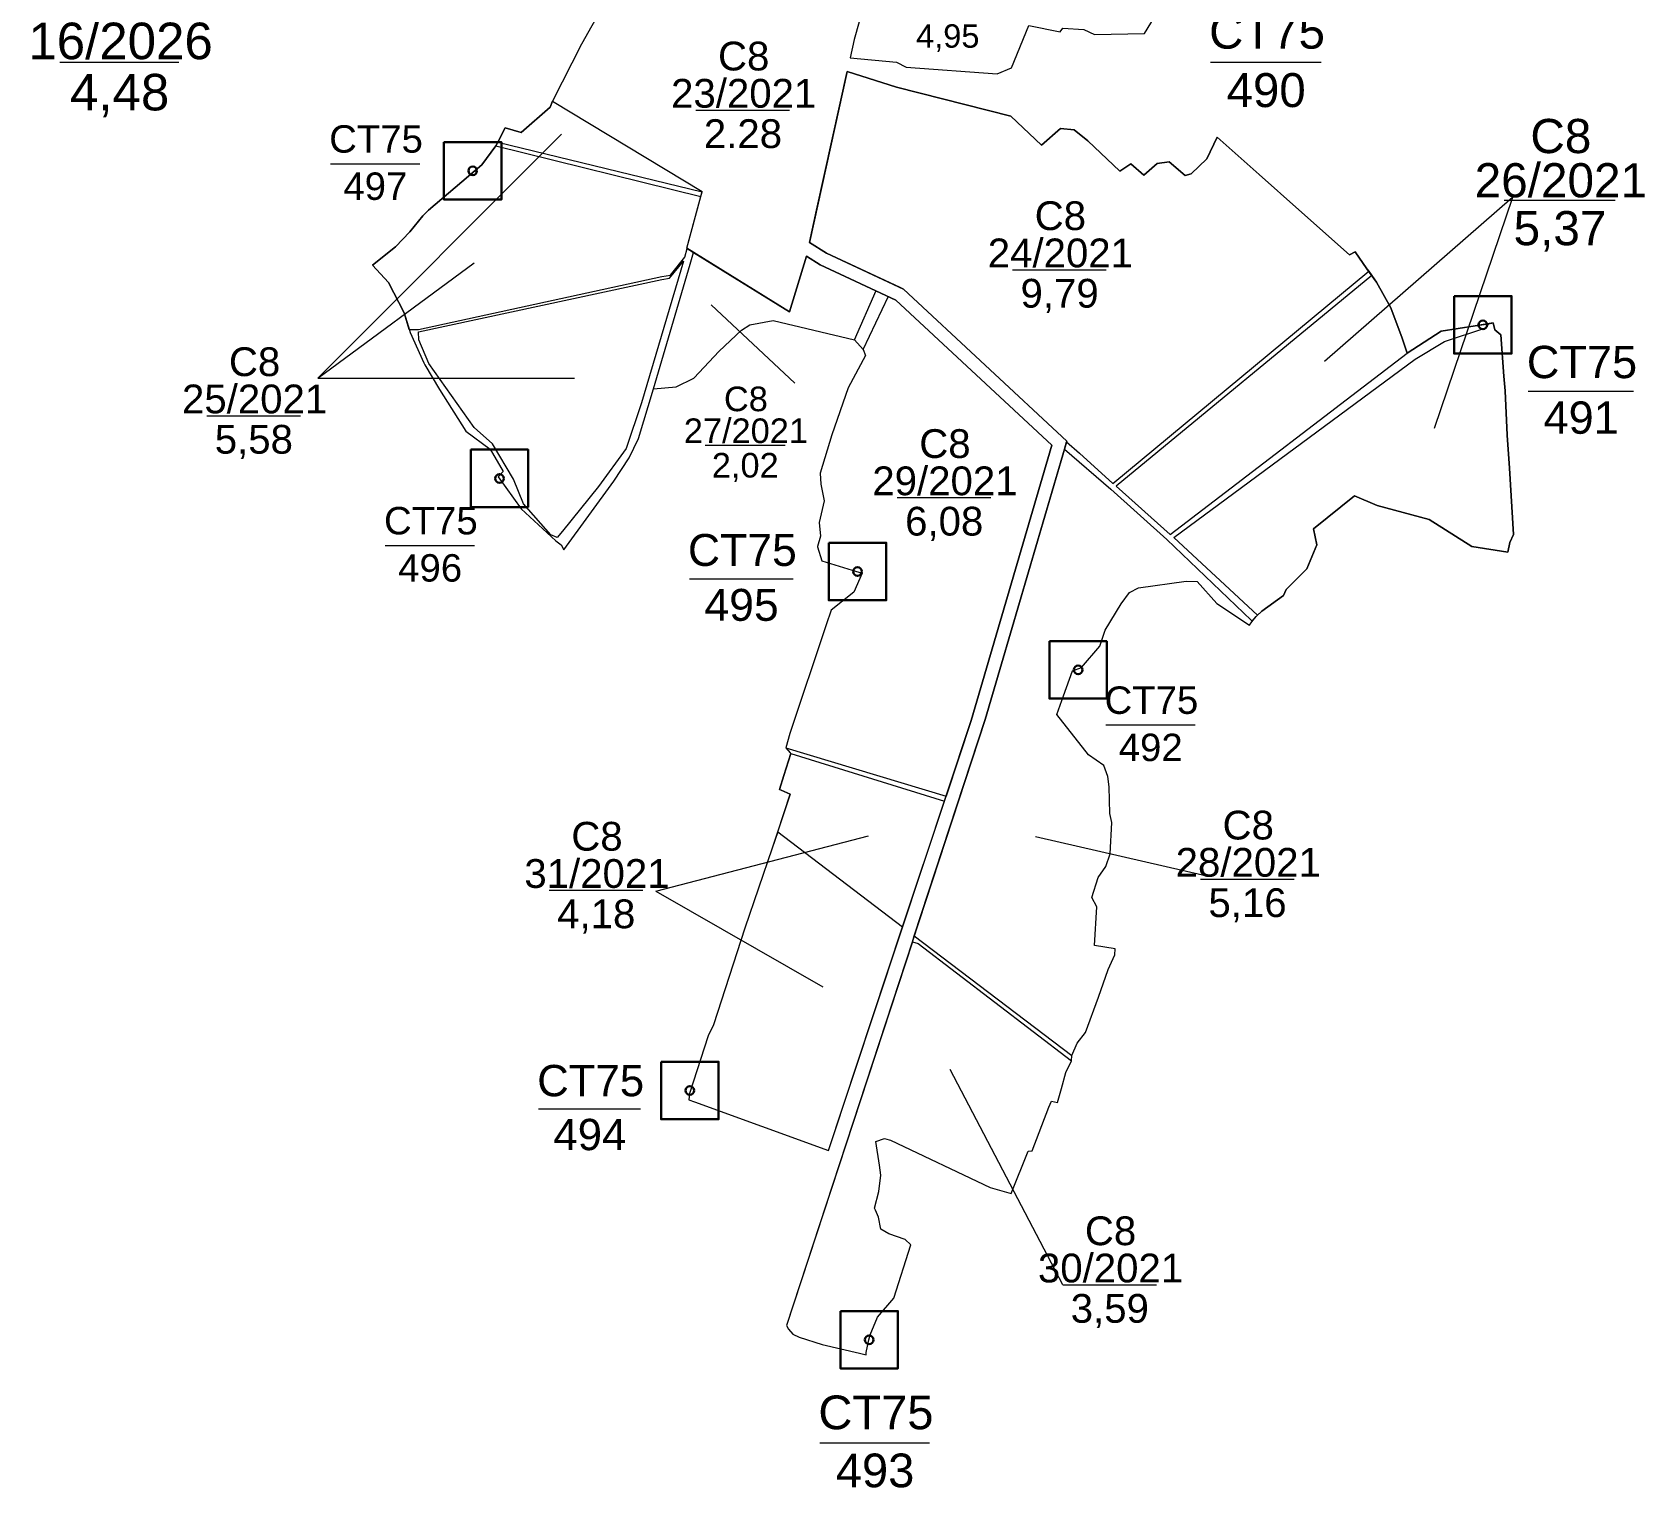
# Model space of a CAD drawing. Header units: metres. Extents: x 419786 to 426231, y 1524317 to 1528091.
# Drawn here: x 424711 to 426115, y 1524317 to 1525583 of the extents above; entities that cross this region are included whole.
import ezdxf
from ezdxf.enums import TextEntityAlignment as Align

# ---------------------------------------------------------------- set-up
doc = ezdxf.new("R2010")
doc.units = ezdxf.units.M
doc.header["$MEASUREMENT"] = 0
doc.linetypes.add('DGN Style 2', pattern=[9.82123, 5.892738, -3.928492])
doc.layers.add('RanhOne', color=1, linetype='Continuous', lineweight=0)
doc.styles.add('Style-Arial', font='arial.ttf')

# ---------------------------------------------------------------- blocks, each defined once
blk = doc.blocks.new('*U0')
at = {"color": 0, "linetype": 'Continuous', "lineweight": -2, "ltscale": 10, "flags": 128}
blk.add_lwpolyline([(-150, 150), (150, 150), (150, -150), (-150, -150), (-150, 150)], close=True, dxfattribs=at)
at = {"color": 0, "linetype": 'Continuous', "lineweight": -2, "ltscale": 10}
blk.add_circle((-0.02828, 0.016065), 22.5, dxfattribs=at)
blk = doc.blocks.new('*U42')
at = {"layer": 'RanhOne', "color": 3, "linetype": 'Continuous', "lineweight": 13}
blk.add_line((-66.520877, -1.660429), (63.750129, -1.660429), dxfattribs=at)
at = {"layer": 'RanhOne', "color": 3, "linetype": 'Continuous', "lineweight": 13, "style": 'Style-Arial'}
blk.add_text('4,48', height=40, dxfattribs=at).set_placement((-1.025137, -54.422685), align=Align.CENTER)
at = {"layer": 'RanhOne', "color": 3, "linetype": 'Continuous', "lineweight": 13, "insert": (-0.000029, 1.089388), "char_height": 40, "attachment_point": 8, "line_spacing_factor": 0.776524, "style": 'Style-Arial'}
blk.add_mtext('C8\\P16/2026', dxfattribs=at)
blk = doc.blocks.new('*U52')
at = {"layer": 'RanhOne', "color": 3, "linetype": 'Continuous', "lineweight": 13}
blk.add_line((-66.520877, -1.660429), (63.750129, -1.660429), dxfattribs=at)
at = {"layer": 'RanhOne', "color": 3, "linetype": 'Continuous', "lineweight": 13, "style": 'Style-Arial'}
blk.add_text('4,95', height=40, dxfattribs=at).set_placement((-1.025137, -54.422685), align=Align.CENTER)
at = {"layer": 'RanhOne', "color": 3, "linetype": 'Continuous', "lineweight": 13, "insert": (-0.000029, 1.089388), "char_height": 40, "attachment_point": 8, "line_spacing_factor": 0.776524, "style": 'Style-Arial'}
blk.add_mtext('C8\\P22/2021', dxfattribs=at)
blk = doc.blocks.new('*U53')
at = {"layer": 'RanhOne', "color": 3, "linetype": 'Continuous', "lineweight": 13}
blk.add_line((-66.520877, -1.660429), (63.750129, -1.660429), dxfattribs=at)
at = {"layer": 'RanhOne', "color": 3, "linetype": 'Continuous', "lineweight": 13, "style": 'Style-Arial'}
blk.add_text('9,79', height=40, dxfattribs=at).set_placement((-1.025137, -54.422685), align=Align.CENTER)
at = {"layer": 'RanhOne', "color": 3, "linetype": 'Continuous', "lineweight": 13, "insert": (-0.000029, 1.089388), "char_height": 40, "attachment_point": 8, "line_spacing_factor": 0.776524, "style": 'Style-Arial'}
blk.add_mtext('C8\\P24/2021', dxfattribs=at)
blk = doc.blocks.new('*U54')
at = {"layer": 'RanhOne', "color": 3, "linetype": 'Continuous', "lineweight": 13}
blk.add_line((-66.520877, -1.660429), (63.750129, -1.660429), dxfattribs=at)
at = {"layer": 'RanhOne', "color": 3, "linetype": 'Continuous', "lineweight": 13, "style": 'Style-Arial'}
blk.add_text('5,37', height=40, dxfattribs=at).set_placement((-1.025137, -54.422685), align=Align.CENTER)
at = {"layer": 'RanhOne', "color": 3, "linetype": 'Continuous', "lineweight": 13, "insert": (-0.000029, 1.089388), "char_height": 40, "attachment_point": 8, "line_spacing_factor": 0.776524, "style": 'Style-Arial'}
blk.add_mtext('C8\\P26/2021', dxfattribs=at)
blk = doc.blocks.new('*U55')
at = {"layer": 'RanhOne', "color": 3, "linetype": 'Continuous', "lineweight": 13}
blk.add_line((-66.520877, -1.660429), (63.750129, -1.660429), dxfattribs=at)
at = {"layer": 'RanhOne', "color": 3, "linetype": 'Continuous', "lineweight": 13, "style": 'Style-Arial'}
blk.add_text('5,58', height=40, dxfattribs=at).set_placement((-1.025137, -54.422685), align=Align.CENTER)
at = {"layer": 'RanhOne', "color": 3, "linetype": 'Continuous', "lineweight": 13, "insert": (-0.000029, 1.089388), "char_height": 40, "attachment_point": 8, "line_spacing_factor": 0.776524, "style": 'Style-Arial'}
blk.add_mtext('C8\\P25/2021', dxfattribs=at)
blk = doc.blocks.new('*U56')
at = {"layer": 'RanhOne', "color": 3, "linetype": 'Continuous', "lineweight": 13}
blk.add_line((-66.520877, -1.660429), (63.750129, -1.660429), dxfattribs=at)
at = {"layer": 'RanhOne', "color": 3, "linetype": 'Continuous', "lineweight": 13, "style": 'Style-Arial'}
blk.add_text('6,08', height=40, dxfattribs=at).set_placement((-1.025137, -54.422685), align=Align.CENTER)
at = {"layer": 'RanhOne', "color": 3, "linetype": 'Continuous', "lineweight": 13, "insert": (-0.000029, 1.089388), "char_height": 40, "attachment_point": 8, "line_spacing_factor": 0.776524, "style": 'Style-Arial'}
blk.add_mtext('C8\\P29/2021', dxfattribs=at)
blk = doc.blocks.new('*U57')
at = {"layer": 'RanhOne', "color": 3, "linetype": 'Continuous', "lineweight": 13}
blk.add_line((-66.520877, -1.660429), (63.750129, -1.660429), dxfattribs=at)
at = {"layer": 'RanhOne', "color": 3, "linetype": 'Continuous', "lineweight": 13, "style": 'Style-Arial'}
blk.add_text('5,16', height=40, dxfattribs=at).set_placement((-1.025137, -54.422685), align=Align.CENTER)
at = {"layer": 'RanhOne', "color": 3, "linetype": 'Continuous', "lineweight": 13, "insert": (-0.000029, 1.089388), "char_height": 40, "attachment_point": 8, "line_spacing_factor": 0.776524, "style": 'Style-Arial'}
blk.add_mtext('C8\\P28/2021', dxfattribs=at)
blk = doc.blocks.new('*U58')
at = {"layer": 'RanhOne', "color": 3, "linetype": 'Continuous', "lineweight": 13}
blk.add_line((-66.520877, -1.660429), (63.750129, -1.660429), dxfattribs=at)
at = {"layer": 'RanhOne', "color": 3, "linetype": 'Continuous', "lineweight": 13, "style": 'Style-Arial'}
blk.add_text('3,59', height=40, dxfattribs=at).set_placement((-1.025137, -54.422685), align=Align.CENTER)
at = {"layer": 'RanhOne', "color": 3, "linetype": 'Continuous', "lineweight": 13, "insert": (-0.000029, 1.089388), "char_height": 40, "attachment_point": 8, "line_spacing_factor": 0.776524, "style": 'Style-Arial'}
blk.add_mtext('C8\\P30/2021', dxfattribs=at)
blk = doc.blocks.new('*U59')
at = {"layer": 'RanhOne', "color": 3, "linetype": 'Continuous', "lineweight": 13}
blk.add_line((-66.520877, -1.660429), (63.750129, -1.660429), dxfattribs=at)
at = {"layer": 'RanhOne', "color": 3, "linetype": 'Continuous', "lineweight": 13, "style": 'Style-Arial'}
blk.add_text('4,18', height=40, dxfattribs=at).set_placement((-1.025137, -54.422685), align=Align.CENTER)
at = {"layer": 'RanhOne', "color": 3, "linetype": 'Continuous', "lineweight": 13, "insert": (-0.000029, 1.089388), "char_height": 40, "attachment_point": 8, "line_spacing_factor": 0.776524, "style": 'Style-Arial'}
blk.add_mtext('C8\\P31/2021', dxfattribs=at)
blk = doc.blocks.new('*U60')
at = {"layer": 'RanhOne', "color": 3, "linetype": 'Continuous', "lineweight": 13}
blk.add_line((-66.520877, -1.660429), (63.750129, -1.660429), dxfattribs=at)
at = {"layer": 'RanhOne', "color": 3, "linetype": 'Continuous', "lineweight": 13, "style": 'Style-Arial'}
blk.add_text('2,02', height=40, dxfattribs=at).set_placement((-1.025137, -54.422685), align=Align.CENTER)
at = {"layer": 'RanhOne', "color": 3, "linetype": 'Continuous', "lineweight": 13, "insert": (-0.000029, 1.089388), "char_height": 40, "attachment_point": 8, "line_spacing_factor": 0.776524, "style": 'Style-Arial'}
blk.add_mtext('C8\\P27/2021', dxfattribs=at)
blk = doc.blocks.new('*U61')
at = {"layer": 'RanhOne', "color": 3, "linetype": 'Continuous', "lineweight": 13}
blk.add_line((-66.520877, -1.660429), (63.750129, -1.660429), dxfattribs=at)
at = {"layer": 'RanhOne', "color": 3, "linetype": 'Continuous', "lineweight": 13, "style": 'Style-Arial'}
blk.add_text('2.28', height=40, dxfattribs=at).set_placement((-1.025137, -54.422685), align=Align.CENTER)
at = {"layer": 'RanhOne', "color": 3, "linetype": 'Continuous', "lineweight": 13, "insert": (-0.000029, 1.089388), "char_height": 40, "attachment_point": 8, "line_spacing_factor": 0.776524, "style": 'Style-Arial'}
blk.add_mtext('C8\\P23/2021', dxfattribs=at)
blk = doc.blocks.new('*U98')
at = {"layer": 'RanhOne', "color": 3, "linetype": 'Continuous', "lineweight": 13}
blk.add_line((-66.520877, -1.660429), (63.750129, -1.660429), dxfattribs=at)
at = {"layer": 'RanhOne', "color": 3, "linetype": 'Continuous', "lineweight": 13, "style": 'Style-Arial'}
for s, p in [('CT75', (-0.000029, 14.422722)), ('491', (-1.025137, -54.422685))]:
    blk.add_text(s, height=40, dxfattribs=at).set_placement(p, align=Align.CENTER)
blk = doc.blocks.new('*U99')
at = {"layer": 'RanhOne', "color": 3, "linetype": 'Continuous', "lineweight": 13}
blk.add_line((-66.520877, -1.660429), (63.750129, -1.660429), dxfattribs=at)
at = {"layer": 'RanhOne', "color": 3, "linetype": 'Continuous', "lineweight": 13, "style": 'Style-Arial'}
for s, p in [('CT75', (-0.000029, 14.422722)), ('490', (-1.025137, -54.422685))]:
    blk.add_text(s, height=40, dxfattribs=at).set_placement(p, align=Align.CENTER)
blk = doc.blocks.new('*U101')
at = {"layer": 'RanhOne', "color": 3, "linetype": 'Continuous', "lineweight": 13}
blk.add_line((-66.520877, -1.660429), (63.750129, -1.660429), dxfattribs=at)
at = {"layer": 'RanhOne', "color": 3, "linetype": 'Continuous', "lineweight": 13, "style": 'Style-Arial'}
for s, p in [('CT75', (-0.000029, 14.422722)), ('497', (-1.025137, -54.422685))]:
    blk.add_text(s, height=40, dxfattribs=at).set_placement(p, align=Align.CENTER)
blk = doc.blocks.new('*U102')
at = {"layer": 'RanhOne', "color": 3, "linetype": 'Continuous', "lineweight": 13}
blk.add_line((-66.520877, -1.660429), (63.750129, -1.660429), dxfattribs=at)
at = {"layer": 'RanhOne', "color": 3, "linetype": 'Continuous', "lineweight": 13, "style": 'Style-Arial'}
for s, p in [('CT75', (-0.000029, 14.422722)), ('496', (-1.025137, -54.422685))]:
    blk.add_text(s, height=40, dxfattribs=at).set_placement(p, align=Align.CENTER)
blk = doc.blocks.new('*U103')
at = {"layer": 'RanhOne', "color": 3, "linetype": 'Continuous', "lineweight": 13}
blk.add_line((-66.520877, -1.660429), (63.750129, -1.660429), dxfattribs=at)
at = {"layer": 'RanhOne', "color": 3, "linetype": 'Continuous', "lineweight": 13, "style": 'Style-Arial'}
for s, p in [('CT75', (-0.000029, 14.422722)), ('495', (-1.025137, -54.422685))]:
    blk.add_text(s, height=40, dxfattribs=at).set_placement(p, align=Align.CENTER)
blk = doc.blocks.new('*U104')
at = {"layer": 'RanhOne', "color": 3, "linetype": 'Continuous', "lineweight": 13}
blk.add_line((-66.520877, -1.660429), (63.750129, -1.660429), dxfattribs=at)
at = {"layer": 'RanhOne', "color": 3, "linetype": 'Continuous', "lineweight": 13, "style": 'Style-Arial'}
for s, p in [('CT75', (-0.000029, 14.422722)), ('492', (-1.025137, -54.422685))]:
    blk.add_text(s, height=40, dxfattribs=at).set_placement(p, align=Align.CENTER)
blk = doc.blocks.new('*U105')
at = {"layer": 'RanhOne', "color": 3, "linetype": 'Continuous', "lineweight": 13}
blk.add_line((-66.520877, -1.660429), (63.750129, -1.660429), dxfattribs=at)
at = {"layer": 'RanhOne', "color": 3, "linetype": 'Continuous', "lineweight": 13, "style": 'Style-Arial'}
for s, p in [('CT75', (-0.000029, 14.422722)), ('494', (-1.025137, -54.422685))]:
    blk.add_text(s, height=40, dxfattribs=at).set_placement(p, align=Align.CENTER)
blk = doc.blocks.new('*U106')
at = {"layer": 'RanhOne', "color": 3, "linetype": 'Continuous', "lineweight": 13}
blk.add_line((-66.520877, -1.660429), (63.750129, -1.660429), dxfattribs=at)
at = {"layer": 'RanhOne', "color": 3, "linetype": 'Continuous', "lineweight": 13, "style": 'Style-Arial'}
for s, p in [('CT75', (-0.000029, 14.422722)), ('493', (-1.025137, -54.422685))]:
    blk.add_text(s, height=40, dxfattribs=at).set_placement(p, align=Align.CENTER)

msp = doc.modelspace()

# ---------------------------------------------------------------- linework, layer by layer
at = {"layer": 'RanhOne', "color": 3, "linetype": 'Continuous', "lineweight": 0}
for p, q in [((425163.972, 1525523.3778), (425294.2155, 1525444.6489)), ((425114.482, 1525484.302), (425116.397, 1525487.717)), ((425114.482, 1525484.302), (425293.0396, 1525440.2659)), ((425116.397, 1525487.717), (425294.1692, 1525444.4763)), ((425293.0396, 1525440.2659), (425294.1692, 1525444.4763)), ((425294.1692, 1525444.4763), (425294.2155, 1525444.6489)), ((425281.2606, 1525395.0949), (425286.6924, 1525391.7175)), ((425874.4335, 1525375.265), (425877.1326, 1525371.4584)), ((425609.4966, 1525220.4671), (425611.4009, 1525226.9631)), ((425367.06, 1524960.67), (425506.4594, 1524918.5895)), ((425371.32, 1524955.71), (425504.995, 1524914.1784)), ((425468.6691, 1524804.7527), (425504.995, 1524914.1784)), ((425359.9359, 1524887.3936), (425468.6691, 1524804.7527)), ((425478.8357, 1524797.0257), (425616.012, 1524692.767)), ((425615.5852, 1524688.2319), (425616.012, 1524692.767))]:
    msp.add_line(p, q, dxfattribs=at)
at = {"layer": 'RanhOne', "color": 3, "linetype": 'Continuous', "lineweight": 13}
msp.add_line((425163.972, 1525523.3778), (425294.2155, 1525444.6489), dxfattribs=at)
at = {"layer": 'RanhOne', "color": 7, "linetype": 'Continuous', "lineweight": 0}
for p, q in [((424959.660841, 1525282.303376), (425171.842941, 1525494.451092)), ((425999.515102, 1525439.389853), (425835.924322, 1525296.87841)), ((425999.515102, 1525439.389853), (425931.487253, 1525238.578274)), ((424959.660841, 1525282.303376), (425095.716538, 1525382.709165)), ((425426.89, 1525315.61), (425445.607102, 1525358.583872)), ((425434.4172, 1525307.2699), (425456.487025, 1525353.749135)), ((425374.915939, 1525277.97029), (425302.028958, 1525345.987115)), ((424959.660841, 1525282.303376), (425183.180915, 1525282.303376)), ((425253.805968, 1524835.875092), (425438.915761, 1524883.995839)), ((425733.471719, 1524849.00419), (425584.458335, 1524883.012602)), ((425253.805968, 1524835.875092), (425399.117155, 1524752.589184)), ((425608.024595, 1524493.282922), (425509.951644, 1524680.581576))]:
    msp.add_line(p, q, dxfattribs=at)
at = {"layer": 'RanhOne', "color": 3, "linetype": 'DGN Style 2', "lineweight": 0}
for p, q in [((425367.06, 1524960.67), (425371.32, 1524955.71)), ((425504.995, 1524914.1784), (425506.4594, 1524918.5895)), ((425477.1194, 1524791.7908), (425478.8357, 1524797.0257))]:
    msp.add_line(p, q, dxfattribs=at)
at = {"layer": 'RanhOne', "color": 7, "linetype": 'Continuous', "lineweight": 0, "flags": 128}
msp.add_lwpolyline([(425448.129714, 1525669.27386), (425426.265018, 1525686.183108), (425355.243301, 1525713.076335), (425328.704601, 1525682.934769), (425328.704601, 1525651.471203), (425315.052754, 1525622.783835), (425267.849757, 1525600.57426), (425216.019015, 1525620.933037), (425189.178095, 1525572.81229), (425163.972, 1525523.3778)], dxfattribs=at)
at = {"layer": 'RanhOne', "color": 3, "linetype": 'Continuous', "lineweight": 0, "flags": 128}
for points in [[(425449.0135, 1525665.0676), (425449.858, 1525660.153), (425426.614, 1525577.068), (425423.0532, 1525561.0008), (425463.264, 1525557.304), (425471.624, 1525552.795), (425550.867, 1525547.086), (425563.43, 1525552.32), (425578.41, 1525589.09), (425605.816, 1525583.564), (425608.2, 1525586.96), (425626.51, 1525585.6), (425635.724, 1525581.321), (425679.324, 1525582.318), (425690.232, 1525600.024), (425691.577, 1525606.234), (425687.35, 1525616.41), (425687.4109, 1525623.0036), (425687.618, 1525645.4145)], [(425611.4009, 1525226.9631), (425611.57, 1525227.54), (425469.36, 1525359.75), (425466.6279, 1525361.031), (425402.54, 1525391.08), (425387.64, 1525400.4), (425393.8414, 1525428.5353), (425420.3977, 1525549.0183), (425463.468, 1525535.548), (425562.75, 1525510.29), (425589.67, 1525485.14), (425606.2, 1525499.53), (425618.02, 1525498.21), (425629.74, 1525488.67), (425657.63, 1525462.3), (425667.423, 1525468.876), (425678.655, 1525458.99), (425690.212, 1525468.973), (425700.76, 1525470.46), (425714.56, 1525458.61), (425719.7, 1525459.94), (425733.48, 1525473.01), (425742.44, 1525492.01), (425778.9, 1525459.54), (425813.44, 1525428.69), (425857.62, 1525389.66), (425862.45, 1525392.17), (425872.87, 1525377.47), (425874.4335, 1525375.265)], [(425116.397, 1525487.717), (425122.745, 1525500.074), (425136.74, 1525496.091), (425161.85, 1525518.19), (425163.972, 1525523.3778)], [(425039.2535, 1525324.5595), (425034.7, 1525339.15), (425021.25, 1525365.45), (425007.23, 1525380.73), (425027.25, 1525396.55), (425039.74, 1525409.7), (425050.96, 1525423.59), (425056.02, 1525428.35), (425102.324, 1525467.905), (425114.482, 1525484.302)], [(425281.2606, 1525395.0949), (425280.9693, 1525395.2761), (425293.0396, 1525440.2659)], [(425039.2535, 1525324.5595), (425042.5093, 1525324.6068), (425047.409, 1525324.678), (425259.194, 1525370.606), (425266.51, 1525371.964), (425279.0138, 1525387.5439), (425281.2606, 1525395.0949)], [(425277.978, 1525384.063), (425241.279, 1525260.729), (425228.139, 1525221.038), (425203.805, 1525187.937), (425172.655, 1525149.074), (425167.865, 1525143.501), (425162.519, 1525145.783), (425138.7297, 1525172.9857), (425129.959, 1525194.3346), (425111.706, 1525225.217), (425095.751, 1525239.281), (425056.311, 1525294.928), (425047.422, 1525315.673), (425047.276, 1525322.529), (425259.031, 1525368.188), (425265.725, 1525369.355), (425277.978, 1525384.063)], [(425251.83, 1525272.9), (425283.6, 1525381.51), (425286.6924, 1525391.7175)], [(425286.6924, 1525391.7175), (425370.058, 1525339.881), (425385.0016, 1525388.5103), (425397.02, 1525380.96), (425462.87, 1525350.09), (425598.52, 1525223.96), (425528.26, 1524984.26), (425506.4594, 1524918.5895)], [(425611.4009, 1525226.9631), (425622.501, 1525217.052), (425651.701, 1525190.7), (425874.4335, 1525375.265)], [(425877.1326, 1525371.4584), (425654.404, 1525188.248), (425701.648, 1525146.121), (425907.96, 1525304.13)], [(425877.1326, 1525371.4584), (425881.23, 1525365.68), (425893.75, 1525343.41), (425903.41, 1525316.93), (425907.96, 1525304.13)], [(425039.2535, 1525324.5595), (425039.4, 1525324.09), (425040.08, 1525322.06), (425051.91, 1525295.63), (425052.83, 1525293.8), (425065.44, 1525272.34), (425088.33, 1525236.13), (425109.624, 1525220.589), (425120.838, 1525201.168), (425116.52, 1525196.44), (425136.7, 1525168.64), (425166.75, 1525140.65), (425171.41, 1525137.13), (425173.65, 1525132.9), (425217.26, 1525192.74), (425230.68, 1525212.82), (425238.62, 1525229.88), (425251.83, 1525272.9)], [(425251.83, 1525272.9), (425271.5, 1525274.71), (425286.89, 1525282.14), (425308.845, 1525305.815), (425328.375, 1525323.979), (425335.577, 1525328.624), (425356.068, 1525332.413), (425426.89, 1525315.61), (425434.4172, 1525307.2699), (425436.425, 1525302.092), (425421.16, 1525273.91), (425407.1, 1525232.83), (425397, 1525199.45), (425397.37, 1525189.97), (425400.4, 1525175.47), (425396.11, 1525156.58), (425397.27, 1525144.88), (425394.5399, 1525135.7056), (425394.44, 1525135.37), (425398.26, 1525123.36), (425424.6984, 1525115.3158), (425433.46, 1525112.65), (425426.08, 1525095.99), (425406.48, 1525080.43), (425402.17, 1525067.59), (425370.37, 1524972.93), (425367.06, 1524960.67)], [(425777.5687, 1525076.0902), (425704.787, 1525143.642), (425914.8799, 1525298.7278), (425940.3457, 1525314.0716), (425975.552, 1525325.704), (425978.895, 1525329.643)], [(425978.895, 1525329.643), (425982.82, 1525330.26), (425984.17, 1525324.22), (425989.49, 1525319.87), (425992.1195, 1525284.0315), (425993.05, 1525271.35), (425994.95, 1525232.76), (425996.8, 1525203.9), (426000.43, 1525146.08), (425997.26, 1525139.39), (425995.584, 1525130.692), (425964.203, 1525135.646), (425926.969, 1525159.184), (425881.598, 1525171.353), (425861.94, 1525179.94), (425826.25, 1525151.08), (425829.11, 1525137.1), (425820.37, 1525116.38), (425802.51, 1525098.38), (425800.12, 1525092.99), (425781.35, 1525079.41), (425777.5687, 1525076.0902)], [(425907.96, 1525304.13), (425937.35, 1525323.29), (425967.17, 1525327.8), (425978.895, 1525329.643)], [(425478.8357, 1524797.0257), (425540.51, 1524985.14), (425609.4966, 1525220.4671)], [(425609.4966, 1525220.4671), (425649.774, 1525185.594), (425698.627, 1525141.863), (425772.126, 1525071.642), (425773.0197, 1525070.7929)], [(425616.012, 1524692.767), (425620.661, 1524703.681), (425627.826, 1524712.771), (425639.24, 1524743.48), (425647.52, 1524767.54), (425653.51, 1524780.51), (425653.69, 1524785.67), (425635.7087, 1524788.6685), (425637.651, 1524822.334), (425633.312, 1524830.343), (425638.792, 1524847.766), (425645.499, 1524857.245), (425649.4, 1524868.21), (425650.8, 1524895.56), (425649.09, 1524903.48), (425648.4, 1524926.57), (425647.33, 1524935.66), (425643.78, 1524945.31), (425630.41, 1524954.52), (425602.76, 1524989.6), (425608.559, 1525005.7348), (425616.45, 1525027.69), (425624.319, 1525030.404), (425640.451, 1525048.932), (425645.055, 1525062.826), (425658.843, 1525085.824), (425666.188, 1525095.678), (425674.009, 1525099.919), (425715.577, 1525105.721), (425724.91, 1525105.18), (425742.21, 1525086.2), (425770.52, 1525067.4), (425772.65, 1525070.32), (425773.0197, 1525070.7929)], [(425773.0197, 1525070.7929), (425776.27, 1525074.95), (425777.5687, 1525076.0902)], [(425359.9359, 1524887.3936), (425370.9, 1524920.23), (425362.9839, 1524923.7138), (425361.47, 1524924.38), (425365.2745, 1524936.481), (425371.32, 1524955.71)], [(425359.9359, 1524887.3936), (425355.21, 1524873.24), (425331.4, 1524803.55), (425304.07, 1524719.64), (425299.52, 1524709.8), (425283.055, 1524659.638), (425282.4554, 1524654.1802), (425287.4095, 1524652.4906), (425404.047, 1524610.09), (425468.6691, 1524804.7527)], [(425477.1194, 1524791.7908), (425367.665, 1524457.941), (425369.286, 1524454.625), (425373.139, 1524450.456), (425378.708, 1524447.662), (425398.685, 1524441.455), (425431.179, 1524433.663), (425436.9976, 1524432.3785), (425436.82, 1524434.24), (425439.3859, 1524445.4906), (425440.33, 1524449.63), (425446.93, 1524465.07), (425461.01, 1524481.53), (425475.8762, 1524528.0919), (425470.77, 1524532.7), (425456.62, 1524537.51), (425449.77, 1524541.77), (425447.64, 1524552.16), (425445.18, 1524558.31), (425444.15, 1524560.02), (425447.83, 1524574.46), (425449.69, 1524588.56), (425448.59, 1524597.48), (425445.45, 1524618), (425452.86, 1524620.65), (425456.8923, 1524619.5308), (425458.12, 1524619.19), (425544.909, 1524577.895), (425563.023, 1524572.849), (425577.814, 1524609.448), (425581.2969, 1524609.8734), (425596.0427, 1524647.761), (425598.123, 1524653.1062), (425603.36, 1524651.99), (425606.8633, 1524664.1183), (425610.85, 1524677.92), (425615.57, 1524688.07), (425615.5852, 1524688.2319)], [(425477.1194, 1524791.7908), (425482.264, 1524790.406), (425615.5852, 1524688.2319)]]:
    msp.add_lwpolyline(points, dxfattribs=at)
at = {"layer": 'RanhOne', "color": 3, "linetype": 'Continuous', "lineweight": 13, "flags": 128}
for points in [[(425449.858, 1525660.153), (425426.614, 1525577.068), (425423.0532, 1525561.0008), (425463.264, 1525557.304), (425471.624, 1525552.795), (425550.867, 1525547.086), (425563.43, 1525552.32), (425578.41, 1525589.09)], [(425626.51, 1525585.6), (425635.724, 1525581.321), (425679.324, 1525582.318), (425690.232, 1525600.024)], [(426000.43, 1525146.08), (425996.8, 1525203.9), (425994.95, 1525232.76), (425993.05, 1525271.35), (425992.1195, 1525284.0315), (425989.49, 1525319.87), (425984.17, 1525324.22), (425982.82, 1525330.26), (425967.17, 1525327.8), (425937.35, 1525323.29), (425907.96, 1525304.13), (425903.41, 1525316.93), (425893.75, 1525343.41), (425881.23, 1525365.68), (425872.87, 1525377.47), (425862.45, 1525392.17), (425857.62, 1525389.66), (425813.44, 1525428.69), (425778.9, 1525459.54), (425742.44, 1525492.01), (425733.48, 1525473.01), (425719.7, 1525459.94), (425714.56, 1525458.61), (425700.76, 1525470.46), (425690.212, 1525468.973), (425678.655, 1525458.99), (425667.423, 1525468.876), (425657.63, 1525462.3), (425629.74, 1525488.67), (425618.02, 1525498.21), (425606.2, 1525499.53), (425589.67, 1525485.14), (425562.75, 1525510.29), (425463.468, 1525535.548), (425420.3977, 1525549.0183), (425387.64, 1525400.4), (425402.54, 1525391.08), (425469.36, 1525359.75), (425611.57, 1525227.54), (425540.51, 1524985.14), (425367.665, 1524457.941), (425369.286, 1524454.625), (425373.139, 1524450.456), (425378.708, 1524447.662), (425398.685, 1524441.455), (425431.179, 1524433.663), (425436.9976, 1524432.3785), (425436.82, 1524434.24), (425439.3859, 1524445.4906), (425440.33, 1524449.63), (425446.93, 1524465.07), (425461.01, 1524481.53), (425475.8762, 1524528.0919), (425470.77, 1524532.7), (425456.62, 1524537.51), (425449.77, 1524541.77), (425447.64, 1524552.16), (425445.18, 1524558.31), (425444.15, 1524560.02), (425447.83, 1524574.46), (425449.69, 1524588.56), (425448.59, 1524597.48), (425445.45, 1524618), (425452.86, 1524620.65), (425456.8923, 1524619.5308), (425458.12, 1524619.19), (425544.909, 1524577.895), (425563.023, 1524572.849), (425577.814, 1524609.448), (425581.2969, 1524609.8734), (425596.0427, 1524647.761), (425598.123, 1524653.1062), (425603.36, 1524651.99), (425606.8633, 1524664.1183), (425610.85, 1524677.92), (425615.57, 1524688.07), (425616.012, 1524692.767), (425620.661, 1524703.681), (425627.826, 1524712.771), (425639.24, 1524743.48), (425647.52, 1524767.54), (425653.51, 1524780.51), (425653.69, 1524785.67), (425635.7087, 1524788.6685), (425637.651, 1524822.334), (425633.312, 1524830.343), (425638.792, 1524847.766), (425645.499, 1524857.245), (425649.4, 1524868.21), (425650.8, 1524895.56), (425649.09, 1524903.48), (425648.4, 1524926.57), (425647.33, 1524935.66), (425643.78, 1524945.31), (425630.41, 1524954.52), (425602.76, 1524989.6), (425608.559, 1525005.7348), (425616.45, 1525027.69), (425624.319, 1525030.404), (425640.451, 1525048.932), (425645.055, 1525062.826), (425658.843, 1525085.824), (425666.188, 1525095.678), (425674.009, 1525099.919), (425715.577, 1525105.721), (425724.91, 1525105.18), (425742.21, 1525086.2), (425770.52, 1525067.4), (425772.65, 1525070.32), (425776.27, 1525074.95), (425781.35, 1525079.41), (425800.12, 1525092.99), (425802.51, 1525098.38), (425820.37, 1525116.38), (425829.11, 1525137.1), (425826.25, 1525151.08), (425861.94, 1525179.94), (425881.598, 1525171.353), (425926.969, 1525159.184), (425964.203, 1525135.646), (425995.584, 1525130.692), (425997.26, 1525139.39), (426000.43, 1525146.08)], [(425163.971957, 1525523.377826), (425161.85, 1525518.19), (425136.74, 1525496.091), (425122.745, 1525500.074), (425116.397, 1525487.717), (425114.482, 1525484.302), (425102.324, 1525467.905), (425056.02, 1525428.35), (425050.96, 1525423.59), (425039.74, 1525409.7), (425027.25, 1525396.55), (425007.23, 1525380.73), (425021.25, 1525365.45), (425034.7, 1525339.15), (425039.4, 1525324.09), (425040.08, 1525322.06), (425051.91, 1525295.63), (425052.83, 1525293.8), (425065.44, 1525272.34), (425088.33, 1525236.13), (425109.624, 1525220.589), (425120.838, 1525201.168), (425116.52, 1525196.44), (425136.7, 1525168.64), (425166.75, 1525140.65), (425171.41, 1525137.13), (425173.65, 1525132.9), (425217.26, 1525192.74), (425230.68, 1525212.82), (425238.62, 1525229.88), (425251.83, 1525272.9), (425271.5, 1525274.71), (425286.89, 1525282.14), (425308.845, 1525305.815), (425328.375, 1525323.979), (425335.577, 1525328.624), (425356.068, 1525332.413), (425426.89, 1525315.61), (425434.4172, 1525307.2699), (425436.425, 1525302.092), (425421.16, 1525273.91), (425407.1, 1525232.83), (425397, 1525199.45), (425397.37, 1525189.97), (425400.4, 1525175.47), (425396.11, 1525156.58), (425397.27, 1525144.88), (425394.5399, 1525135.7056), (425394.44, 1525135.37), (425398.26, 1525123.36), (425424.6984, 1525115.3158), (425433.46, 1525112.65), (425426.08, 1525095.99), (425406.48, 1525080.43), (425402.17, 1525067.59), (425370.37, 1524972.93), (425367.06, 1524960.67), (425371.32, 1524955.71), (425365.2745, 1524936.481), (425361.47, 1524924.38), (425362.9839, 1524923.7138), (425370.9, 1524920.23), (425355.21, 1524873.24), (425331.4, 1524803.55), (425304.07, 1524719.64), (425299.52, 1524709.8), (425283.055, 1524659.638), (425282.4554, 1524654.1802), (425287.4095, 1524652.4906), (425404.047, 1524610.09), (425528.26, 1524984.26), (425598.52, 1525223.96)], [(425598.52, 1525223.96), (425462.87, 1525350.09), (425397.02, 1525380.96), (425385.0016, 1525388.5103), (425370.058, 1525339.881), (425280.9693, 1525395.2761), (425294.215538, 1525444.648877)]]:
    msp.add_lwpolyline(points, dxfattribs=at)

# ---------------------------------------------------------------- block references
at = {"layer": 'RanhOne', "color": 3, "linetype": 'Continuous', "lineweight": 13}
for name, p, xscale, yscale, zscale in [('*U42', (424787.944779, 1525558.507733), 0.794896, 0.794896, 0.794896), ('*U52', (425508.48176, 1525597.478314), 0.50799, 0.50799, 0.50799), ('*U99', (425785.874234, 1525558.353731), 0.738287, 0.738287, 0.738287), ('*U61', (425330.32433, 1525516.590281), 0.625864, 0.625864, 0.625864), ('*U54', (426041.627601, 1525438.388317), 0.743149, 0.743149, 0.743149), ('*U101', (425010.309863, 1525469.865886), 0.596897, 0.596897, 0.596897), ('*U53', (425605.968393, 1525377.677223), 0.625864, 0.625864, 0.625864), ('*U55', (424904.590696, 1525250.60444), 0.625864, 0.625864, 0.625864), ('*U98', (426060.005351, 1525272.134134), 0.702768, 0.702768, 0.702768), ('*U60', (425332.246493, 1525224.908325), 0.535087, 0.535087, 0.535087), ('*U56', (425505.50336, 1525179.348719), 0.625864, 0.625864, 0.625864), ('*U102', (425058.020758, 1525137.695177), 0.596897, 0.596897, 0.596897), ('*U103', (425329.178799, 1525108.860105), 0.693966, 0.693966, 0.693966), ('*U104', (425685.228733, 1524981.495911), 0.596897, 0.596897, 0.596897), ('*U57', (425769.516202, 1524847.361835), 0.625864, 0.625864, 0.625864), ('*U59', (425202.617462, 1524837.645146), 0.625864, 0.625864, 0.625864), ('*U105', (425197.134568, 1524647.5367), 0.681354, 0.681354, 0.681354), ('*U58', (425649.657612, 1524494.322125), 0.625864, 0.625864, 0.625864), ('*U106', (425445.425023, 1524357.021056), 0.733431, 0.733431, 0.733431)]:
    msp.add_blockref(name, p, dxfattribs=dict(at, xscale=xscale, yscale=yscale, zscale=zscale))
at = {"layer": 'RanhOne', "color": 3, "linetype": 'Continuous', "lineweight": 30, "ltscale": 1.666667, "xscale": 0.166667, "yscale": 0.166667, "zscale": 0.166667}
for p in [(425094.422, 1525462.677), (425973.676, 1525328.645), (425117.719713, 1525195.041323), (425429.393713, 1525113.986323), (425621.371, 1525028.374), (425283.444, 1524662.423), (425439.501, 1524445.488)]:
    msp.add_blockref('*U0', p, dxfattribs=at)

doc.saveas('drawing.dxf')
